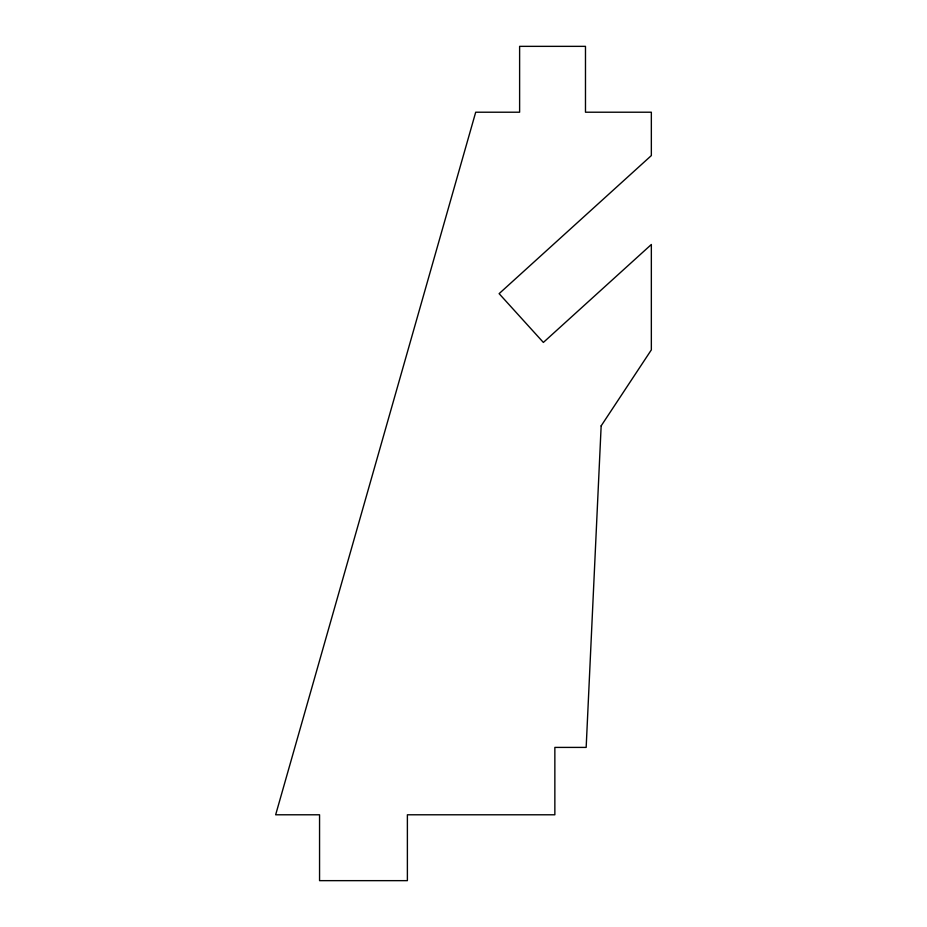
<?xml version="1.0" encoding="UTF-8"?>
<svg xmlns="http://www.w3.org/2000/svg" width="927" height="927" viewBox="0 0 927 927"><rect width="100%" height="100%" fill="white"/><g stroke="black" fill="none" stroke-linecap="round" stroke-linejoin="round"><path stroke-width="1.39" d="M601.159 425.875L586.165 747.405L554.856 747.405L554.856 814.787L407.382 814.787L407.382 880.65L319.56 880.65L319.56 814.787L275.655 814.787L475.702 112.213L519.618 112.213L519.618 46.35L585.482 46.35L585.482 112.213L651.345 112.213L651.345 155.574L499.12 293.65L543.373 342.434L651.345 244.496L651.345 349.885L601.159 425.875"/></g></svg>
